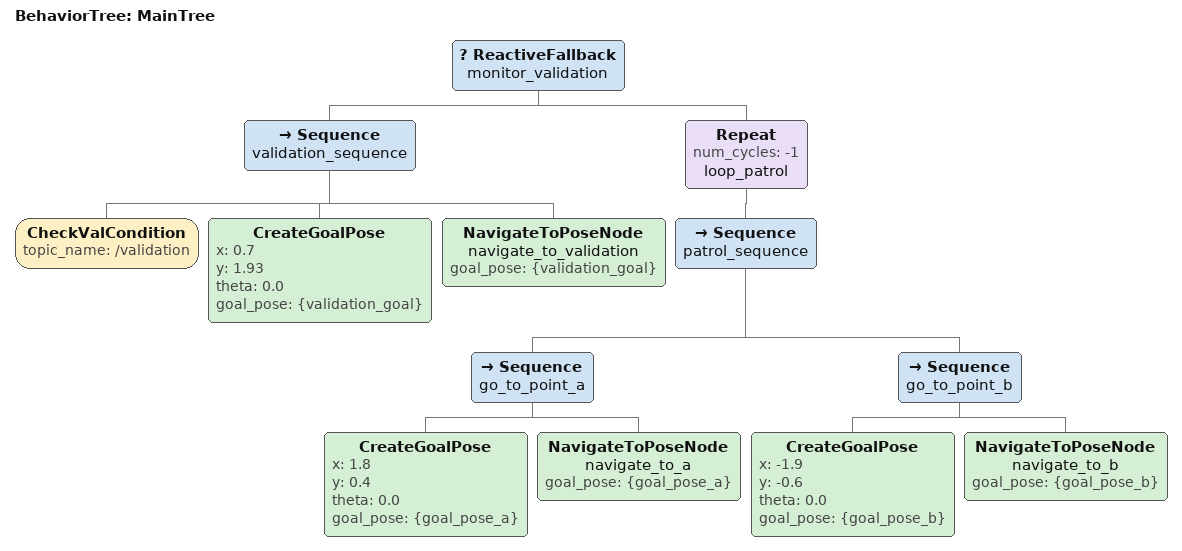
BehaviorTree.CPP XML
<root main_tree_to_execute="MainTree">
  <BehaviorTree ID="MainTree">
        <ReactiveFallback name="monitor_validation">
            <Sequence name="validation_sequence">
                <CheckValCondition topic_name="/validation" />
                <CreateGoalPose x="0.7" y="1.93" theta="0.0" goal_pose="{validation_goal}"/>
                <NavigateToPoseNode name="navigate_to_validation" goal_pose="{validation_goal}" />
            </Sequence>
            <Repeat num_cycles="-1" name="loop_patrol">
                <Sequence name="patrol_sequence">
                    <Sequence name="go_to_point_a">
                        <CreateGoalPose x="1.8" y="0.4" theta="0.0" goal_pose="{goal_pose_a}"/>
                        <NavigateToPoseNode name="navigate_to_a" goal_pose="{goal_pose_a}"/>
                    </Sequence>
                    <Sequence name="go_to_point_b">
                        <CreateGoalPose x="-1.9" y="-0.6" theta="0.0" goal_pose="{goal_pose_b}"/>
                        <NavigateToPoseNode name="navigate_to_b" goal_pose="{goal_pose_b}"/>
                    </Sequence>
                </Sequence>
            </Repeat>
        </ReactiveFallback>
  </BehaviorTree>
</root>
